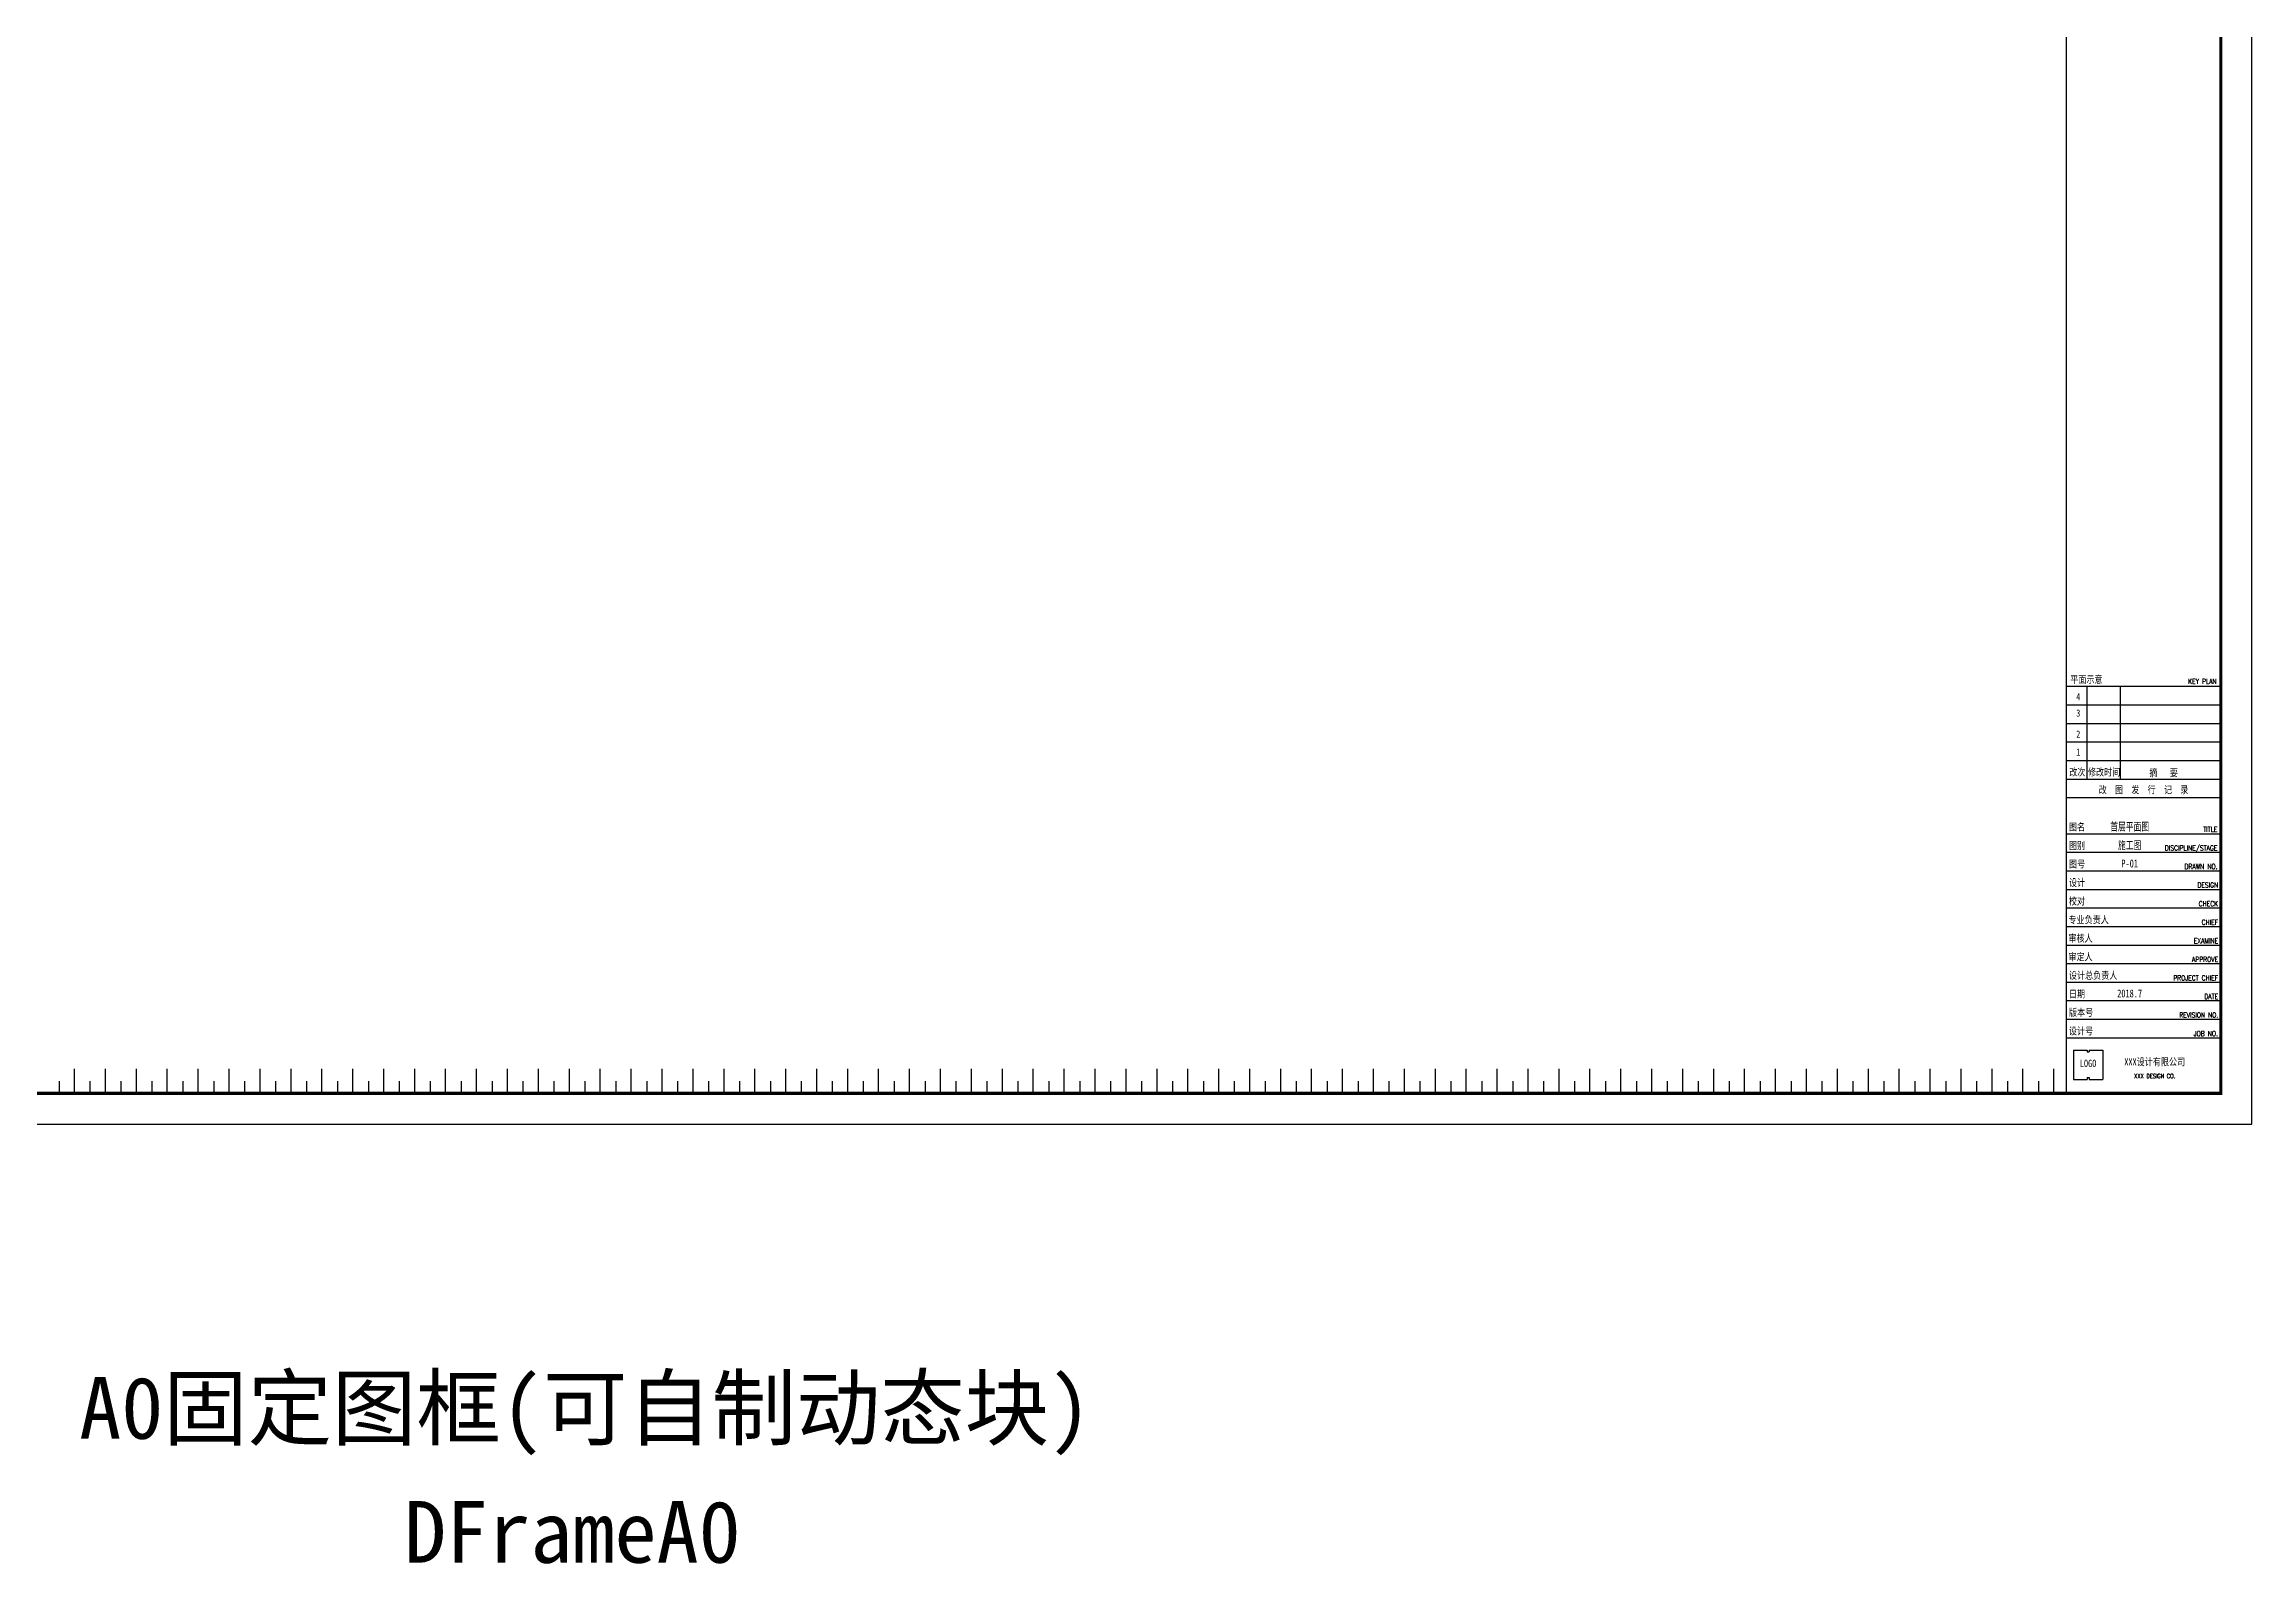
# Model space of a CAD drawing. Header units: millimetres. Extents: x -204 to 3828, y -2242 to 1531.
# Drawn here: x 3114 to 3828, y -2242 to -1750 of the extents above; entities that cross this region are included whole.
import ezdxf
from ezdxf.enums import TextEntityAlignment as Align

# ---------------------------------------------------------------- set-up
doc = ezdxf.new("R2010")
doc.units = ezdxf.units.MM
doc.styles.add('ROMANS', font='romans.shx', dxfattribs={"width": 0.8})
doc.styles.get("Standard").update_dxf_attribs({"font": 'SimSun.ttf'})
doc.styles.add('黑体', font='')
doc.styles.get('黑体').set_extended_font_data('SimHei')

# ---------------------------------------------------------------- blocks, each defined once
blk = doc.blocks.new('DFrameA0')
for p, q in [((1129, 141.66), (1179, 141.66)), ((1129, 135.66), (1179, 135.66)), ((1135.8, 111.66), (1135.8, 141.66)), ((1146.55, 111.66), (1146.55, 141.66)), ((1129, 129.66), (1179, 129.66)), ((1129, 123.66), (1179, 123.66)), ((1129, 117.66), (1179, 117.66)), ((1129, 111.66), (1179, 111.66)), ((1129, 105.66), (1179, 105.66)), ((1129, 93.97), (1179, 93.97)), ((1129, 87.97), (1179, 87.97)), ((1129, 81.97), (1179, 81.97)), ((1129, 75.97), (1179, 75.97)), ((1129, 69.97), (1179, 69.97)), ((1129, 63.97), (1179, 63.97)), ((1129, 57.97), (1179, 57.97)), ((1129, 51.97), (1179, 51.97)), ((1129, 45.97), (1179, 45.97)), ((1129, 39.97), (1179, 39.97)), ((1129, 33.97), (1179, 33.97)), ((1129, 27.97), (1179, 27.97)), ((485, 10), (485, 17.94)), ((495, 10), (495, 17.94)), ((505, 10), (505, 17.94)), ((515, 10), (515, 17.94)), ((525, 10), (525, 17.94)), ((535, 10), (535, 17.94)), ((545, 10), (545, 17.94)), ((555, 10), (555, 17.94)), ((565, 10), (565, 17.94)), ((575, 10), (575, 17.94)), ((585, 10), (585, 17.94)), ((595, 10), (595, 17.94)), ((605, 10), (605, 17.94)), ((615, 10), (615, 17.94)), ((625, 10), (625, 17.94)), ((635, 10), (635, 17.94)), ((645, 10), (645, 17.94)), ((655, 10), (655, 17.94)), ((665, 10), (665, 17.94)), ((675, 10), (675, 17.94)), ((685, 10), (685, 17.94)), ((695, 10), (695, 17.94)), ((705, 10), (705, 17.94)), ((715, 10), (715, 17.94)), ((725, 10), (725, 17.94)), ((735, 10), (735, 17.94)), ((745, 10), (745, 17.94)), ((755, 10), (755, 17.94)), ((765, 10), (765, 17.94)), ((775, 10), (775, 17.94)), ((785, 10), (785, 17.94)), ((795, 10), (795, 17.94)), ((805, 10), (805, 17.94)), ((815, 10), (815, 17.94)), ((825, 10), (825, 17.94)), ((835, 10), (835, 17.94)), ((845, 10), (845, 17.94)), ((855, 10), (855, 17.94)), ((865, 10), (865, 17.94)), ((875, 10), (875, 17.94)), ((885, 10), (885, 17.94)), ((895, 10), (895, 17.94)), ((905, 10), (905, 17.94)), ((915, 10), (915, 17.94)), ((925, 10), (925, 17.94)), ((935, 10), (935, 17.94)), ((945, 10), (945, 17.94)), ((955, 10), (955, 17.94)), ((965, 10), (965, 17.94)), ((975, 10), (975, 17.94)), ((985, 10), (985, 17.94)), ((995, 10), (995, 17.94)), ((1005, 10), (1005, 17.94)), ((1015, 10), (1015, 17.94)), ((1025, 10), (1025, 17.94)), ((1035, 10), (1035, 17.94)), ((1045, 10), (1045, 17.94)), ((1055, 10), (1055, 17.94)), ((1065, 10), (1065, 17.94)), ((1075, 10), (1075, 17.94)), ((1085, 10), (1085, 17.94)), ((1095, 10), (1095, 17.94)), ((1105, 10), (1105, 17.94)), ((1115, 10), (1115, 17.94)), ((1125, 10), (1125, 17.94)), ((480, 13.97), (480, 10)), ((490, 13.97), (490, 10)), ((500, 13.97), (500, 10)), ((510, 13.97), (510, 10)), ((520, 13.97), (520, 10)), ((530, 13.97), (530, 10)), ((540, 13.97), (540, 10)), ((550, 13.97), (550, 10)), ((560, 13.97), (560, 10)), ((570, 13.97), (570, 10)), ((580, 13.97), (580, 10)), ((590, 13.97), (590, 10)), ((600, 13.97), (600, 10)), ((610, 13.97), (610, 10)), ((620, 13.97), (620, 10)), ((630, 13.97), (630, 10)), ((640, 13.97), (640, 10)), ((650, 13.97), (650, 10)), ((660, 13.97), (660, 10)), ((670, 13.97), (670, 10)), ((680, 13.97), (680, 10)), ((690, 13.97), (690, 10)), ((700, 13.97), (700, 10)), ((710, 13.97), (710, 10)), ((720, 13.97), (720, 10)), ((730, 13.97), (730, 10)), ((740, 13.97), (740, 10)), ((750, 13.97), (750, 10)), ((760, 13.97), (760, 10)), ((770, 13.97), (770, 10)), ((780, 13.97), (780, 10)), ((790, 13.97), (790, 10)), ((800, 13.97), (800, 10)), ((810, 13.97), (810, 10)), ((820, 13.97), (820, 10)), ((830, 13.97), (830, 10)), ((840, 13.97), (840, 10)), ((850, 13.97), (850, 10)), ((860, 13.97), (860, 10)), ((870, 13.97), (870, 10)), ((880, 13.97), (880, 10)), ((890, 13.97), (890, 10)), ((900, 13.97), (900, 10)), ((910, 13.97), (910, 10)), ((920, 13.97), (920, 10)), ((930, 13.97), (930, 10)), ((940, 13.97), (940, 10)), ((950, 13.97), (950, 10)), ((960, 13.97), (960, 10)), ((970, 13.97), (970, 10)), ((980, 13.97), (980, 10)), ((990, 13.97), (990, 10)), ((1000, 13.97), (1000, 10)), ((1010, 13.97), (1010, 10)), ((1020, 13.97), (1020, 10)), ((1030, 13.97), (1030, 10)), ((1040, 13.97), (1040, 10)), ((1050, 13.97), (1050, 10)), ((1060, 13.97), (1060, 10)), ((1070, 13.97), (1070, 10)), ((1080, 13.97), (1080, 10)), ((1090, 13.97), (1090, 10)), ((1100, 13.97), (1100, 10)), ((1110, 13.97), (1110, 10)), ((1120, 13.97), (1120, 10))]:
    blk.add_line(p, q)
at = {"lineweight": -3}
for p, q in [((1131.33, 24.01), (1135.78, 24.01)), ((1131.33, 24.01), (1131.33, 14.49)), ((1135.78, 24.01), (1135.78, 23.38)), ((1135.78, 23.38), (1136.41, 23.38)), ((1136.41, 24.01), (1140.85, 24.01)), ((1136.41, 24.01), (1136.41, 23.38)), ((1140.85, 24.01), (1140.85, 14.49)), ((1131.33, 14.49), (1135.78, 14.49)), ((1135.78, 15.12), (1136.41, 15.12)), ((1135.78, 15.12), (1135.78, 14.49)), ((1136.41, 15.12), (1136.41, 14.49)), ((1136.41, 14.49), (1140.85, 14.49))]:
    blk.add_line(p, q, dxfattribs=at)
for points in [[(0, 0), (1189, 0), (1189, 841), (0, 841)], [(1179, 10), (1179, 831), (1129, 831), (1129, 9.97)]]:
    blk.add_lwpolyline(points, close=True)
at = {"const_width": 1}
blk.add_lwpolyline([(25, 10), (1179, 10), (1179, 831), (25, 831)], close=True, dxfattribs=at)
at = {"style": '黑体', "width": 0.8}
for s, height, p in [('平面示意', 2.333, (1130.29, 142.66)), ('4', 2.33, (1132.21, 137.09)), ('3', 2.33, (1132.21, 131.85)), ('2', 2.33, (1132.21, 125.03)), ('1', 2.33, (1132.21, 119.23)), ('图名', 2.333, (1129.86, 94.98)), ('图别', 2.333, (1129.86, 88.98)), ('设计', 2.333, (1129.86, 76.98)), ('图号', 2.333, (1129.86, 82.98)), ('校对', 2.333, (1129.84, 70.98)), ('专业负责人', 2.333, (1129.69, 64.98)), ('审核人', 2.333, (1129.69, 58.98)), ('审定人', 2.333, (1129.69, 52.98)), ('设计总负责人', 2.333, (1129.84, 46.98)), ('日期', 2.333, (1129.84, 40.98)), ('版本号', 2.333, (1129.87, 34.98)), ('设计号', 2.333, (1129.83, 28.98))]:
    blk.add_text(s, height=height, dxfattribs=at).set_placement(p)
at = {"style": 'ROMANS', "width": 0.7}
for s, p in [('KEY PLAN', (1177.61, 142.42)), ('TITLE', (1177.87, 94.54)), ('DISCIPLINE/STAGE', (1177.87, 88.54)), ('DRAWN NO.', (1177.87, 82.54)), ('DESIGN', (1178.1, 76.54)), ('CHECK', (1178.1, 70.5)), ('CHIEF', (1178.1, 64.5)), ('EXAMINE', (1178.1, 58.5)), ('APPROVE', (1178.1, 52.5)), ('PROJECT CHIEF', (1178.1, 46.5)), ('REVISION NO.', (1178.1, 34.5)), ('DATE', (1178.1, 40.5)), ('JOB NO.', (1177.99, 28.5))]:
    blk.add_text(s, height=1.648, dxfattribs=at).set_placement(p, align=Align.RIGHT)
for s, height, style, width, p in [('改次', 2.333, '黑体', 0.8, (1132.56, 113.96)), ('修改时间', 2.333, '黑体', 0.8, (1141.23, 113.96)), ('摘   要', 2.333, '黑体', 0.8, (1160.49, 113.78)), ('改  图  发  行  记  录', 2.3333, '黑体', 0.8, (1153.97, 108.26)), ('XXX设计有限公司', 2.333, '黑体', 0.8, (1157.6, 20.24)), ('LOGO', 2.333, '黑体', 0.8, (1136.04, 19.69)), ('XXX DESIGN CO.', 1.418, 'ROMANS', 0.7, (1157.6, 15.57))]:
    blk.add_text(s, height=height, dxfattribs=dict(style=style, width=width)).set_placement(p, align=Align.MIDDLE)
at = {"color": 2, "style": '黑体'}
for tag, height, width, p in [('项目名称', 3, 0.8, (1154.14, 763.98)), ('建设单位', 3, 0.7, (1154.34, 751.77)), ('图名', 2.57, 0.7, (1149.49, 96.33)), ('图别', 2.57, 0.7, (1149.49, 90.33)), ('图号', 2.57, 0.7, (1149.49, 84.33)), ('日期', 2.57, 0.7, (1149.49, 42.28))]:
    blk.add_attdef(tag, text='', height=height, dxfattribs=dict(at, width=width)).set_placement(p, align=Align.MIDDLE)

msp = doc.modelspace()

# ---------------------------------------------------------------- block references
ref = msp.add_blockref('DFrameA0', (2638.99, -2099.56))
ref.add_attrib('日期', '2018.7', dxfattribs={"color": 2, "height": 2.567, "style": '黑体', "width": 0.7}).set_placement((3788.48, -2057.27), align=Align.MIDDLE)
ref.add_attrib('图号', 'P-01', dxfattribs={"color": 2, "height": 2.567, "style": '黑体', "width": 0.7}).set_placement((3788.48, -2015.23), align=Align.MIDDLE)
ref.add_attrib('图名', '首层平面图', dxfattribs={"color": 2, "height": 2.567, "style": '黑体', "width": 0.7}).set_placement((3788.48, -2003.23), align=Align.MIDDLE)
ref.add_attrib('图别', '施工图', dxfattribs={"color": 2, "height": 2.567, "style": '黑体', "width": 0.7}).set_placement((3788.48, -2009.23), align=Align.MIDDLE)

# ---------------------------------------------------------------- texts
at = {"color": 6}
for s, p in [('A0固定图框(可自制动态块)', (3125.49, -2201.33)), ('DFrameA0', (3230.55, -2241.42))]:
    msp.add_text(s, height=20, dxfattribs=at).set_placement(p)

doc.saveas('drawing.dxf')
